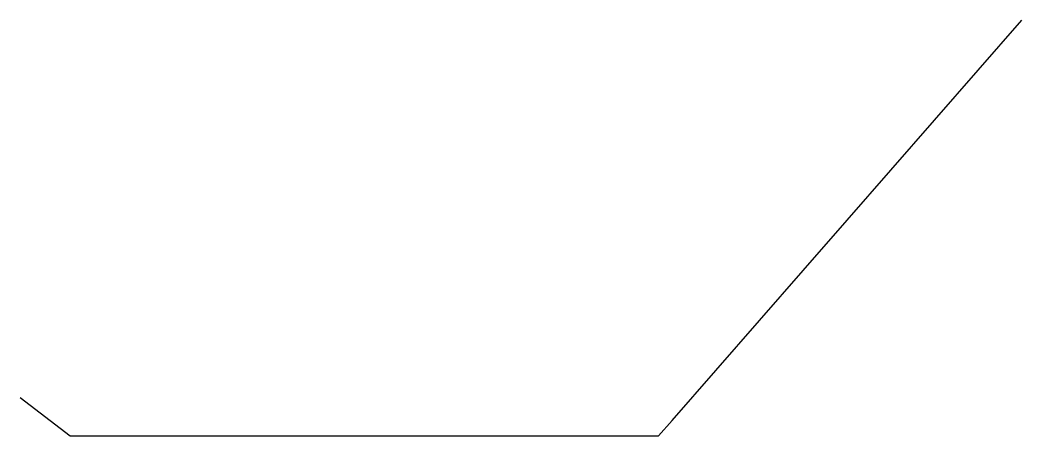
# Model space of a CAD drawing. Header units: metres. Extents: x 42 to 74.5, y 26.5 to 40.
import ezdxf

# ---------------------------------------------------------------- set-up
doc = ezdxf.new("R2010")
doc.units = ezdxf.units.M

msp = doc.modelspace()

# ---------------------------------------------------------------- linework, layer by layer
msp.add_lwpolyline([(42, 27.75), (42.976, 27), (43.626, 26.5), (44.991, 26.5), (46.357, 26.5), (47.722, 26.5), (49.087, 26.5), (50.453, 26.5), (51.818, 26.5), (53.183, 26.5), (54.549, 26.5), (55.914, 26.5), (57.279, 26.5), (58.644, 26.5), (60.01, 26.5), (61.375, 26.5), (62.74, 26.5), (63.177, 27), (64.598, 28.625), (66.018, 30.25), (67.438, 31.875), (68.858, 33.5), (70.279, 35.125), (71.699, 36.75), (73.119, 38.375), (74.54, 40)])

doc.saveas('drawing.dxf')
